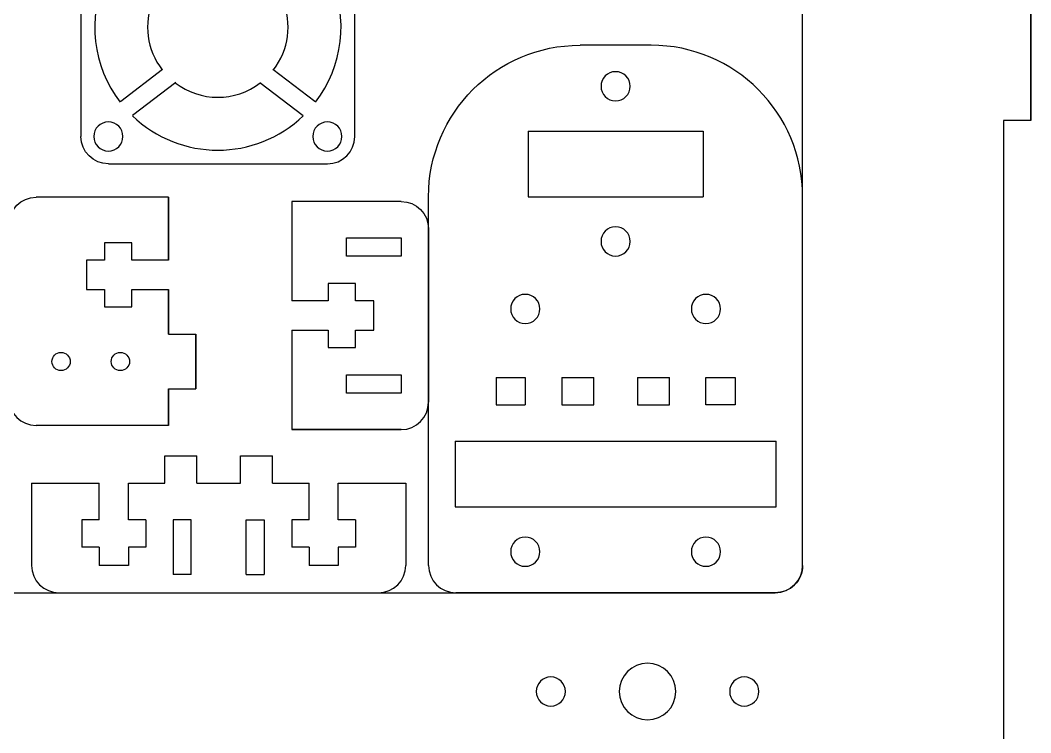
# Model space of a CAD drawing. Header units: millimetres. Extents: x -2 to 796, y -3 to 474.
# Drawn here: x 684.7 to 795.5, y 70.9 to 149 of the extents above; entities that cross this region are included whole.
import ezdxf

# ---------------------------------------------------------------- set-up
doc = ezdxf.new("R2010")
doc.units = ezdxf.units.MM
doc.layers.get('0').update_dxf_attribs({"color": 13, "true_color": 0xff5454})

# ---------------------------------------------------------------- blocks, each defined once
blk = doc.blocks.new('_#47')
for p, q in [((53.01, 3, 86.26), (175.01, 3, 86.26)), ((148.81, 0, 75.44), (148.81, 3, 75.44)), ((148.87, 0, 75.02), (148.87, 3, 75.02)), ((148.87, 0, 75.85), (148.87, 3, 75.85)), ((149.03, 0, 74.64), (149.03, 3, 74.64)), ((149.03, 0, 76.24), (149.03, 3, 76.24)), ((149.28, 0, 74.3), (149.28, 3, 74.3)), ((149.28, 0, 76.57), (149.28, 3, 76.57)), ((149.61, 0, 74.05), (149.61, 3, 74.05)), ((149.61, 0, 76.82), (149.61, 3, 76.82)), ((150, 0, 73.89), (150, 3, 73.89)), ((150, 0, 76.98), (150, 3, 76.98)), ((150.41, 0, 77.04), (150.41, 3, 77.04)), ((150.41, 0, 73.84), (150.41, 3, 73.84)), ((150.83, 0, 76.98), (150.83, 3, 76.98)), ((150.83, 0, 73.89), (150.83, 3, 73.89)), ((151.21, 0, 76.82), (151.21, 3, 76.82)), ((151.21, 0, 74.05), (151.21, 3, 74.05)), ((151.54, 0, 76.57), (151.54, 3, 76.57)), ((151.54, 0, 74.3), (151.54, 3, 74.3)), ((151.8, 0, 74.64), (151.8, 3, 74.64)), ((151.8, 0, 76.24), (151.8, 3, 76.24)), ((151.96, 0, 75.02), (151.96, 3, 75.02)), ((151.96, 0, 75.85), (151.96, 3, 75.85)), ((152.01, 0, 75.44), (152.01, 3, 75.44)), ((157.91, 0, 75.44), (157.91, 3, 75.44)), ((158.02, 0, 74.63), (158.02, 3, 74.63)), ((158.02, 0, 76.24), (158.02, 3, 76.24)), ((158.33, 0, 76.99), (158.33, 3, 76.99)), ((158.33, 0, 73.89), (158.33, 3, 73.89)), ((158.82, 0, 77.63), (158.82, 3, 77.63)), ((158.82, 0, 73.24), (158.82, 3, 73.24)), ((159.46, 0, 78.12), (159.46, 3, 78.12)), ((159.46, 0, 72.75), (159.46, 3, 72.75)), ((160.21, 0, 78.43), (160.21, 3, 78.43)), ((160.21, 0, 72.44), (160.21, 3, 72.44)), ((161.01, 0, 78.54), (161.01, 3, 78.54)), ((161.01, 0, 72.34), (161.01, 3, 72.34)), ((161.81, 0, 78.43), (161.81, 3, 78.43)), ((161.81, 0, 72.44), (161.81, 3, 72.44)), ((162.56, 0, 72.75), (162.56, 3, 72.75)), ((162.56, 0, 78.12), (162.56, 3, 78.12)), ((163.2, 0, 73.24), (163.2, 3, 73.24)), ((163.2, 0, 77.63), (163.2, 3, 77.63)), ((163.7, 0, 76.99), (163.7, 3, 76.99)), ((163.7, 0, 73.89), (163.7, 3, 73.89)), ((164.01, 0, 76.24), (164.01, 3, 76.24)), ((164.01, 0, 74.63), (164.01, 3, 74.63)), ((164.11, 0, 75.44), (164.11, 3, 75.44)), ((170.01, 0, 75.44), (170.01, 3, 75.44)), ((170.07, 0, 75.85), (170.07, 3, 75.85)), ((170.07, 0, 75.02), (170.07, 3, 75.02)), ((170.23, 0, 74.64), (170.23, 3, 74.64)), ((170.23, 0, 76.24), (170.23, 3, 76.24)), ((170.48, 0, 74.3), (170.48, 3, 74.3)), ((170.48, 0, 76.57), (170.48, 3, 76.57)), ((170.81, 0, 76.82), (170.81, 3, 76.82)), ((170.81, 0, 74.05), (170.81, 3, 74.05)), ((171.2, 0, 73.89), (171.2, 3, 73.89)), ((171.2, 0, 76.98), (171.2, 3, 76.98)), ((171.61, 0, 77.04), (171.61, 3, 77.04)), ((171.61, 0, 73.84), (171.61, 3, 73.84)), ((172.03, 0, 76.98), (172.03, 3, 76.98)), ((172.03, 0, 73.89), (172.03, 3, 73.89)), ((172.41, 0, 76.82), (172.41, 3, 76.82)), ((172.41, 0, 74.05), (172.41, 3, 74.05)), ((172.74, 0, 76.57), (172.74, 3, 76.57)), ((172.74, 0, 74.3), (172.74, 3, 74.3)), ((173, 0, 74.64), (173, 3, 74.64)), ((173, 0, 76.24), (173, 3, 76.24)), ((173.16, 0, 75.85), (173.16, 3, 75.85)), ((173.16, 0, 75.02), (173.16, 3, 75.02)), ((173.21, 0, 75.44), (173.21, 3, 75.44)), ((175.01, 0, 86.26), (175.01, 3, 86.26)), ((175.4, 0, 86.29), (175.4, 3, 86.29)), ((175.79, 0, 86.36), (175.79, 3, 86.36)), ((176.16, 0, 86.49), (176.16, 3, 86.49)), ((176.51, 0, 86.66), (176.51, 3, 86.66)), ((176.84, 0, 86.88), (176.84, 3, 86.88)), ((177.13, 0, 87.14), (177.13, 3, 87.14)), ((177.39, 0, 87.44), (177.39, 3, 87.44)), ((177.61, 0, 87.76), (177.61, 3, 87.76)), ((177.78, 0, 88.11), (177.78, 3, 88.11)), ((177.91, 0, 88.49), (177.91, 3, 88.49)), ((177.99, 0, 88.87), (177.99, 3, 88.87)), ((178.01, 3, 89.26), (178.01, 3, 213.26)), ((178.01, 0, 89.26), (178.01, 3, 89.26)), ((203.01, 3, 138), (200.01, 3, 138)), ((200.01, 3, 138), (200.01, 3, 67.6)), ((200.01, 0, 138), (200.01, 3, 138)), ((203.01, 3, 153), (203.01, 3, 138)), ((203.01, 0, 138), (203.01, 3, 138)), ((53.01, 0, 86.26), (175.01, 0, 86.26)), ((178.01, 0, 89.26), (178.01, 0, 213.26)), ((200.01, 0, 138), (200.01, 0, 67.6)), ((203.01, 0, 138), (200.01, 0, 138)), ((203.01, 0, 138), (203.01, 0, 153))]:
    blk.add_line(p, q)
at = {"extrusion": (0, 1, -1.29816e-11)}
blk.add_circle((-150.41, 75.44, 3), 1.6, dxfattribs=at)
at = {"extrusion": (1.84433e-11, 1, -8.37228e-12)}
blk.add_circle((-161.01, 75.44, 3), 3.1, dxfattribs=at)
at = {"extrusion": (0, 1, -8.37117e-12)}
blk.add_circle((-171.61, 75.44, 3), 1.6, dxfattribs=at)
at = {"extrusion": (2.01343e-11, 1, -1.4672e-11)}
blk.add_circle((-150.41, 75.44, 0), 1.6, dxfattribs=at)
at = {"extrusion": (1.84437e-11, 1, -8.37097e-12)}
blk.add_circle((-161.01, 75.44, 0), 3.1, dxfattribs=at)
at = {"extrusion": (1.95184e-11, 1, -4.37814e-12)}
blk.add_circle((-171.61, 75.44, 0), 1.6, dxfattribs=at)
at = {"extrusion": (0, 1, 0)}
for centre in [(-175.01, 89.26, 3), (-175.01, 89.26, 0)]:
    blk.add_arc(centre, 3, 180, 270, dxfattribs=at)
blk = doc.blocks.new('_#9')
for p, q in [((0, 0, 43.4), (0, 3, 43.4)), ((0, 3, 3), (0, 3, 43.4)), ((0, 0, 3), (0, 3, 3)), ((0.03, 0, 2.61), (0.03, 3, 2.61)), ((0.1, 0, 2.22), (0.1, 3, 2.22)), ((0.14, 0, 45.57), (0.14, 3, 45.57)), ((0.23, 0, 1.85), (0.23, 3, 1.85)), ((0.4, 0, 1.5), (0.4, 3, 1.5)), ((0.57, 0, 47.7), (0.57, 3, 47.7)), ((0.62, 0, 1.17), (0.62, 3, 1.17)), ((0.88, 0, 0.88), (0.88, 3, 0.88)), ((1.17, 0, 0.62), (1.17, 3, 0.62)), ((1.26, 0, 49.75), (1.26, 3, 49.75)), ((1.5, 0, 0.4), (1.5, 3, 0.4)), ((1.85, 0, 0.23), (1.85, 3, 0.23)), ((2.22, 0, 51.7), (2.22, 3, 51.7)), ((2.22, 0, 0.1), (2.22, 3, 0.1)), ((2.61, 0, 0.03), (2.61, 3, 0.03)), ((2.9, 3, 9.4), (2.9, 0, 9.4)), ((2.9, 3, 16.6), (2.9, 0, 16.6)), ((2.9, 3, 16.6), (2.9, 3, 9.4)), ((2.9, 3, 16.6), (38.1, 3, 16.6)), ((2.9, 3, 9.4), (38.1, 3, 9.4)), ((38, 3), (3, 3)), ((3, 0), (3, 3)), ((3.43, 0, 53.51), (3.43, 3, 53.51)), ((4.86, 0, 55.14), (4.86, 3, 55.14)), ((6.49, 0, 56.57), (6.49, 3, 56.57)), ((7.4, 0, 20.6), (7.4, 3, 20.6)), ((7.4, 3, 23.6), (7.4, 3, 20.6)), ((7.4, 0, 23.6), (7.4, 3, 23.6)), ((7.4, 3, 20.6), (10.6, 3, 20.6)), ((7.4, 3, 23.6), (10.6, 3, 23.6)), ((8.3, 0, 57.78), (8.3, 3, 57.78)), ((9, 0, 4.5), (9, 3, 4.5)), ((9, 0, 31.1), (9, 3, 31.1)), ((9.05, 0, 4.09), (9.05, 3, 4.09)), ((9.05, 0, 4.91), (9.05, 3, 4.91)), ((9.05, 0, 30.69), (9.05, 3, 30.69)), ((9.05, 0, 31.51), (9.05, 3, 31.51)), ((9.21, 0, 5.3), (9.21, 3, 5.3)), ((9.21, 0, 3.7), (9.21, 3, 3.7)), ((9.21, 0, 30.3), (9.21, 3, 30.3)), ((9.21, 0, 31.9), (9.21, 3, 31.9)), ((9.47, 0, 5.63), (9.47, 3, 5.63)), ((9.47, 0, 3.37), (9.47, 3, 3.37)), ((9.47, 0, 29.97), (9.47, 3, 29.97)), ((9.47, 0, 32.23), (9.47, 3, 32.23)), ((9.8, 0, 3.11), (9.8, 3, 3.11)), ((9.8, 0, 5.89), (9.8, 3, 5.89)), ((9.8, 0, 29.71), (9.8, 3, 29.71)), ((9.8, 0, 32.49), (9.8, 3, 32.49)), ((10.19, 0, 2.95), (10.19, 3, 2.95)), ((10.19, 0, 6.05), (10.19, 3, 6.05)), ((10.19, 0, 29.55), (10.19, 3, 29.55)), ((10.19, 0, 32.65), (10.19, 3, 32.65)), ((10.25, 0, 58.74), (10.25, 3, 58.74)), ((10.6, 0, 20.6), (10.6, 3, 20.6)), ((10.6, 0, 23.6), (10.6, 3, 23.6)), ((10.6, 3, 23.6), (10.6, 3, 20.6)), ((10.6, 0, 2.9), (10.6, 3, 2.9)), ((10.6, 0, 6.1), (10.6, 3, 6.1)), ((10.6, 0, 29.5), (10.6, 3, 29.5)), ((10.6, 0, 32.7), (10.6, 3, 32.7)), ((10.9, 3, 50.6), (30.1, 3, 50.6)), ((10.9, 3, 50.6), (10.9, 0, 50.6)), ((10.9, 3, 43.4), (30.1, 3, 43.4)), ((10.9, 3, 50.6), (10.9, 3, 43.4)), ((10.9, 3, 43.4), (10.9, 0, 43.4)), ((11.01, 0, 2.95), (11.01, 3, 2.95)), ((11.01, 0, 6.05), (11.01, 3, 6.05)), ((11.01, 0, 29.55), (11.01, 3, 29.55)), ((11.01, 0, 32.65), (11.01, 3, 32.65)), ((11.4, 0, 3.11), (11.4, 3, 3.11)), ((11.4, 0, 5.89), (11.4, 3, 5.89)), ((11.4, 0, 29.71), (11.4, 3, 29.71)), ((11.4, 0, 32.49), (11.4, 3, 32.49)), ((11.73, 0, 3.37), (11.73, 3, 3.37)), ((11.73, 0, 5.63), (11.73, 3, 5.63)), ((11.73, 0, 29.97), (11.73, 3, 29.97)), ((11.73, 0, 32.23), (11.73, 3, 32.23)), ((11.99, 0, 5.3), (11.99, 3, 5.3)), ((11.99, 0, 3.7), (11.99, 3, 3.7)), ((11.99, 0, 31.9), (11.99, 3, 31.9)), ((11.99, 0, 30.3), (11.99, 3, 30.3)), ((12.15, 0, 4.91), (12.15, 3, 4.91)), ((12.15, 0, 4.09), (12.15, 3, 4.09)), ((12.15, 0, 31.51), (12.15, 3, 31.51)), ((12.15, 0, 30.69), (12.15, 3, 30.69)), ((12.2, 0, 4.5), (12.2, 3, 4.5)), ((12.2, 0, 31.1), (12.2, 3, 31.1)), ((12.3, 0, 59.43), (12.3, 3, 59.43)), ((14.43, 0, 59.86), (14.43, 3, 59.86)), ((14.6, 3, 20.6), (18.1, 3, 20.6)), ((14.6, 0, 20.6), (14.6, 3, 20.6)), ((14.6, 0, 23.6), (14.6, 3, 23.6)), ((14.6, 3, 23.6), (18.1, 3, 23.6)), ((14.6, 3, 23.6), (14.6, 3, 20.6)), ((16.6, 0, 60), (16.6, 3, 60)), ((24.4, 3, 60), (16.6, 3, 60)), ((18.1, 0, 23.6), (18.1, 3, 23.6)), ((18.1, 3, 20.6), (18.1, 3, 23.6)), ((18.1, 0, 20.6), (18.1, 3, 20.6)), ((18.9, 0, 55.5), (18.9, 3, 55.5)), ((18.9, 0, 38.5), (18.9, 3, 38.5)), ((18.95, 0, 55.91), (18.95, 3, 55.91)), ((18.95, 0, 55.09), (18.95, 3, 55.09)), ((18.95, 0, 38.91), (18.95, 3, 38.91)), ((18.95, 0, 38.09), (18.95, 3, 38.09)), ((19.11, 0, 39.3), (19.11, 3, 39.3)), ((19.11, 0, 54.7), (19.11, 3, 54.7)), ((19.11, 0, 37.7), (19.11, 3, 37.7)), ((19.11, 0, 56.3), (19.11, 3, 56.3)), ((19.37, 0, 56.63), (19.37, 3, 56.63)), ((19.37, 0, 39.63), (19.37, 3, 39.63)), ((19.37, 0, 54.37), (19.37, 3, 54.37)), ((19.37, 0, 37.37), (19.37, 3, 37.37)), ((19.7, 0, 56.89), (19.7, 3, 56.89)), ((19.7, 0, 54.11), (19.7, 3, 54.11)), ((19.7, 0, 39.89), (19.7, 3, 39.89)), ((19.7, 0, 37.11), (19.7, 3, 37.11)), ((20.09, 0, 53.95), (20.09, 3, 53.95)), ((20.09, 0, 57.05), (20.09, 3, 57.05)), ((20.09, 0, 40.05), (20.09, 3, 40.05)), ((20.09, 0, 36.95), (20.09, 3, 36.95)), ((20.5, 0, 57.1), (20.5, 3, 57.1)), ((20.5, 0, 53.9), (20.5, 3, 53.9)), ((20.5, 0, 36.9), (20.5, 3, 36.9)), ((20.5, 0, 40.1), (20.5, 3, 40.1)), ((20.91, 0, 53.95), (20.91, 3, 53.95)), ((20.91, 0, 57.05), (20.91, 3, 57.05)), ((20.91, 0, 40.05), (20.91, 3, 40.05)), ((20.91, 0, 36.95), (20.91, 3, 36.95)), ((21.3, 0, 56.89), (21.3, 3, 56.89)), ((21.3, 0, 54.11), (21.3, 3, 54.11)), ((21.3, 0, 39.89), (21.3, 3, 39.89)), ((21.3, 0, 37.11), (21.3, 3, 37.11)), ((21.63, 0, 56.63), (21.63, 3, 56.63)), ((21.63, 0, 54.37), (21.63, 3, 54.37)), ((21.63, 0, 37.37), (21.63, 3, 37.37)), ((21.63, 0, 39.63), (21.63, 3, 39.63)), ((21.89, 0, 54.7), (21.89, 3, 54.7)), ((21.89, 0, 56.3), (21.89, 3, 56.3)), ((21.89, 0, 39.3), (21.89, 3, 39.3)), ((21.89, 0, 37.7), (21.89, 3, 37.7)), ((22.05, 0, 55.09), (22.05, 3, 55.09)), ((22.05, 0, 55.91), (22.05, 3, 55.91)), ((22.05, 0, 38.91), (22.05, 3, 38.91)), ((22.05, 0, 38.09), (22.05, 3, 38.09)), ((22.1, 0, 55.5), (22.1, 3, 55.5)), ((22.1, 0, 38.5), (22.1, 3, 38.5)), ((22.9, 0, 20.6), (22.9, 3, 20.6)), ((22.9, 3, 23.6), (22.9, 3, 20.6)), ((22.9, 0, 23.6), (22.9, 3, 23.6)), ((22.9, 3, 23.6), (26.4, 3, 23.6)), ((22.9, 3, 20.6), (26.4, 3, 20.6)), ((24.4, 0, 60), (24.4, 3, 60)), ((26.4, 0, 23.6), (26.4, 3, 23.6)), ((26.4, 3, 20.6), (26.4, 3, 23.6)), ((26.4, 0, 20.6), (26.4, 3, 20.6)), ((26.57, 0, 59.86), (26.57, 3, 59.86)), ((28.7, 0, 59.43), (28.7, 3, 59.43)), ((28.8, 0, 4.5), (28.8, 3, 4.5)), ((28.8, 0, 31.1), (28.8, 3, 31.1)), ((28.85, 0, 4.91), (28.85, 3, 4.91)), ((28.85, 0, 4.09), (28.85, 3, 4.09)), ((28.85, 0, 30.69), (28.85, 3, 30.69)), ((28.85, 0, 31.51), (28.85, 3, 31.51)), ((29.01, 0, 5.3), (29.01, 3, 5.3)), ((29.01, 0, 3.7), (29.01, 3, 3.7)), ((29.01, 0, 30.3), (29.01, 3, 30.3)), ((29.01, 0, 31.9), (29.01, 3, 31.9)), ((29.27, 0, 5.63), (29.27, 3, 5.63)), ((29.27, 0, 3.37), (29.27, 3, 3.37)), ((29.27, 0, 32.23), (29.27, 3, 32.23)), ((29.27, 0, 29.97), (29.27, 3, 29.97)), ((29.6, 0, 5.89), (29.6, 3, 5.89)), ((29.6, 0, 3.11), (29.6, 3, 3.11)), ((29.6, 0, 32.49), (29.6, 3, 32.49)), ((29.6, 0, 29.71), (29.6, 3, 29.71)), ((29.99, 0, 6.05), (29.99, 3, 6.05)), ((29.99, 0, 2.95), (29.99, 3, 2.95)), ((29.99, 0, 32.65), (29.99, 3, 32.65)), ((29.99, 0, 29.55), (29.99, 3, 29.55)), ((30.1, 3, 50.6), (30.1, 3, 43.4)), ((30.1, 3, 50.6), (30.1, 0, 50.6)), ((30.1, 3, 43.4), (30.1, 0, 43.4)), ((33.6, 3, 20.6), (30.4, 3, 20.6)), ((30.4, 0, 20.6), (30.4, 3, 20.6)), ((30.4, 3, 20.6), (30.4, 3, 23.6)), ((30.4, 0, 23.6), (30.4, 3, 23.6)), ((30.4, 3, 23.6), (33.6, 3, 23.6)), ((30.4, 0, 6.1), (30.4, 3, 6.1)), ((30.4, 0, 2.9), (30.4, 3, 2.9)), ((30.4, 0, 32.7), (30.4, 3, 32.7)), ((30.4, 0, 29.5), (30.4, 3, 29.5)), ((30.75, 0, 58.74), (30.75, 3, 58.74)), ((30.81, 0, 6.05), (30.81, 3, 6.05)), ((30.81, 0, 2.95), (30.81, 3, 2.95)), ((30.81, 0, 29.55), (30.81, 3, 29.55)), ((30.81, 0, 32.65), (30.81, 3, 32.65)), ((31.2, 0, 5.89), (31.2, 3, 5.89)), ((31.2, 0, 3.11), (31.2, 3, 3.11)), ((31.2, 0, 32.49), (31.2, 3, 32.49)), ((31.2, 0, 29.71), (31.2, 3, 29.71)), ((31.53, 0, 5.63), (31.53, 3, 5.63)), ((31.53, 0, 3.37), (31.53, 3, 3.37)), ((31.53, 0, 32.23), (31.53, 3, 32.23)), ((31.53, 0, 29.97), (31.53, 3, 29.97)), ((31.79, 0, 5.3), (31.79, 3, 5.3)), ((31.79, 0, 3.7), (31.79, 3, 3.7)), ((31.79, 0, 31.9), (31.79, 3, 31.9)), ((31.79, 0, 30.3), (31.79, 3, 30.3)), ((31.95, 0, 4.09), (31.95, 3, 4.09)), ((31.95, 0, 4.91), (31.95, 3, 4.91)), ((31.95, 0, 31.51), (31.95, 3, 31.51)), ((31.95, 0, 30.69), (31.95, 3, 30.69)), ((32, 0, 4.5), (32, 3, 4.5)), ((32, 0, 31.1), (32, 3, 31.1)), ((32.7, 0, 57.78), (32.7, 3, 57.78)), ((33.6, 0, 23.6), (33.6, 3, 23.6)), ((33.6, 3, 23.6), (33.6, 3, 20.6)), ((33.6, 0, 20.6), (33.6, 3, 20.6)), ((34.51, 0, 56.57), (34.51, 3, 56.57)), ((36.14, 0, 55.14), (36.14, 3, 55.14)), ((37.57, 0, 53.51), (37.57, 3, 53.51)), ((38, 0), (38, 3)), ((38.1, 3, 9.4), (38.1, 3, 16.6)), ((38.1, 3, 9.4), (38.1, 0, 9.4)), ((38.1, 3, 16.6), (38.1, 0, 16.6)), ((38.39, 0, 0.03), (38.39, 3, 0.03)), ((38.78, 0, 51.7), (38.78, 3, 51.7)), ((38.78, 0, 0.1), (38.78, 3, 0.1)), ((39.15, 0, 0.23), (39.15, 3, 0.23)), ((39.5, 0, 0.4), (39.5, 3, 0.4)), ((39.74, 0, 49.75), (39.74, 3, 49.75)), ((39.83, 0, 0.62), (39.83, 3, 0.62)), ((40.12, 0, 0.88), (40.12, 3, 0.88)), ((40.38, 0, 1.17), (40.38, 3, 1.17)), ((40.43, 0, 47.7), (40.43, 3, 47.7)), ((40.6, 0, 1.5), (40.6, 3, 1.5)), ((40.77, 0, 1.85), (40.77, 3, 1.85)), ((40.86, 0, 45.57), (40.86, 3, 45.57)), ((40.9, 0, 2.22), (40.9, 3, 2.22)), ((40.97, 0, 2.61), (40.97, 3, 2.61)), ((41, 0, 43.4), (41, 3, 43.4)), ((41, 3, 3), (41, 3, 43.4)), ((41, 0, 3), (41, 3, 3)), ((0, 0, 3), (0, 0, 43.4)), ((2.9, 0, 9.4), (38.1, 0, 9.4)), ((2.9, 0, 16.6), (2.9, 0, 9.4)), ((2.9, 0, 16.6), (38.1, 0, 16.6)), ((38, 0), (3, 0)), ((7.4, 0, 23.6), (7.4, 0, 20.6)), ((7.4, 0, 20.6), (10.6, 0, 20.6)), ((7.4, 0, 23.6), (10.6, 0, 23.6)), ((10.6, 0, 23.6), (10.6, 0, 20.6)), ((10.9, 0, 50.6), (30.1, 0, 50.6)), ((10.9, 0, 43.4), (30.1, 0, 43.4)), ((10.9, 0, 50.6), (10.9, 0, 43.4)), ((14.6, 0, 20.6), (18.1, 0, 20.6)), ((14.6, 0, 23.6), (18.1, 0, 23.6)), ((14.6, 0, 23.6), (14.6, 0, 20.6)), ((24.4, 0, 60), (16.6, 0, 60)), ((18.1, 0, 20.6), (18.1, 0, 23.6)), ((22.9, 0, 23.6), (22.9, 0, 20.6)), ((22.9, 0, 23.6), (26.4, 0, 23.6)), ((22.9, 0, 20.6), (26.4, 0, 20.6)), ((26.4, 0, 20.6), (26.4, 0, 23.6)), ((30.1, 0, 50.6), (30.1, 0, 43.4)), ((30.4, 0, 23.6), (33.6, 0, 23.6)), ((33.6, 0, 20.6), (30.4, 0, 20.6)), ((30.4, 0, 20.6), (30.4, 0, 23.6)), ((33.6, 0, 23.6), (33.6, 0, 20.6)), ((38.1, 0, 9.4), (38.1, 0, 16.6)), ((41, 0, 3), (41, 0, 43.4))]:
    blk.add_line(p, q)
at = {"extrusion": (1.52635e-15, 1, 0)}
blk.add_circle((-10.6, 4.5, 3), 1.6, dxfattribs=at)
at = {"extrusion": (3.39768e-16, 1, 0)}
for centre in [(-10.6, 31.1, 3), (-30.4, 31.1, 3), (-10.6, 31.1), (-30.4, 31.1)]:
    blk.add_circle(centre, 1.6, dxfattribs=at)
at = {"extrusion": (7.40522e-17, 1, 7.40522e-17)}
blk.add_circle((-20.5, 55.5, 3), 1.6, dxfattribs=at)
at = {"extrusion": (0, 1, 0)}
blk.add_circle((-20.5, 38.5, 3), 1.6, dxfattribs=at)
at = {"extrusion": (1.36742e-33, 1, -5.10329e-33)}
blk.add_circle((-30.4, 4.5, 3), 1.6, dxfattribs=at)
at = {"extrusion": (0, 1, -1.26317e-32)}
blk.add_circle((-10.6, 4.5), 1.6, dxfattribs=at)
at = {"extrusion": (5.421e-17, 1, 1.45255e-17)}
blk.add_circle((-20.5, 38.5), 1.6, dxfattribs=at)
at = {"extrusion": (-1.88114e-30, 1, -5.0405e-31)}
blk.add_circle((-20.5, 55.5), 1.6, dxfattribs=at)
at = {"extrusion": (1.14041e-16, 1, -4.25606e-16)}
blk.add_circle((-30.4, 4.5), 1.6, dxfattribs=at)
at = {"extrusion": (0, 1, 2.11956e-32)}
for centre in [(-16.6, 43.4, 3), (-16.6, 43.4)]:
    blk.add_arc(centre, 16.6, 0, 90, dxfattribs=at)
at = {"extrusion": (0, -1, 0)}
for centre, start, end in [((3, 3, -3), 180, 270), ((38, 3, -3), 270, 0), ((3, 3), 180, 270), ((38, 3), 270, 0)]:
    blk.add_arc(centre, 3, start, end, dxfattribs=at)
at = {"extrusion": (0, -1, 4.66179e-17)}
blk.add_arc((24.4, 43.4, -3), 16.6, 0, 90, dxfattribs=at)
at = {"extrusion": (-1.35902e-15, -1, 4.66179e-17)}
blk.add_arc((24.4, 43.4), 16.6, 0, 90, dxfattribs=at)
blk = doc.blocks.new('_#44')
for p, q in [((0, 18.1, 3), (0, 25, 3)), ((0, 25, 3), (3, 25, 3)), ((0, 25, 17.5), (3, 25, 17.5)), ((0, 25, 3), (0, 25, 17.5)), ((0, 24.97, 17.89), (3, 24.97, 17.89)), ((0, 24.9, 18.28), (3, 24.9, 18.28)), ((0, 24.77, 18.65), (3, 24.77, 18.65)), ((0, 24.6, 19), (3, 24.6, 19)), ((0, 24.38, 19.33), (3, 24.38, 19.33)), ((3, 25, 3), (3, 18.1, 3)), ((3, 25, 3), (3, 25, 17.5)), ((0, 24.12, 19.62), (3, 24.12, 19.62)), ((0, 23.83, 19.88), (3, 23.83, 19.88)), ((0, 23.5, 20.1), (3, 23.5, 20.1)), ((0, 23.15, 20.27), (3, 23.15, 20.27)), ((0, 22.78, 20.4), (3, 22.78, 20.4)), ((0, 22.39, 20.47), (3, 22.39, 20.47)), ((0, 22, 20.5), (3, 22, 20.5)), ((0, 3, 20.5), (0, 22, 20.5)), ((3, 22, 20.5), (3, 3, 20.5)), ((0, 20, 10), (3, 20, 10)), ((0, 18.1, 7), (0, 20, 7)), ((0, 20, 7), (3, 20, 7)), ((0, 20, 10), (0, 18.1, 10)), ((0, 20, 7), (0, 20, 10)), ((3, 20, 10), (3, 18.1, 10)), ((3, 20, 7), (3, 20, 10)), ((3, 18.1, 7), (3, 20, 7)), ((0, 18.1, 3), (3, 18.1, 3)), ((0, 18.1, 7), (3, 18.1, 7)), ((0, 18.1, 10), (3, 18.1, 10)), ((0, 18.1, 12), (3, 18.1, 12)), ((0, 18.1, 12), (0, 14.9, 12)), ((0, 18.1, 10), (0, 18.1, 12)), ((0, 18.1, 3), (0, 18.1, 7)), ((3, 18.1, 12), (3, 14.9, 12)), ((3, 18.1, 10), (3, 18.1, 12)), ((3, 18.1, 3), (3, 18.1, 7)), ((0, 14.9, 3), (3, 14.9, 3)), ((0, 10, 3), (0, 14.9, 3)), ((0, 14.9, 12), (3, 14.9, 12)), ((0, 14.9, 7), (3, 14.9, 7)), ((0, 13, 7), (0, 14.9, 7)), ((0, 14.9, 10), (3, 14.9, 10)), ((0, 14.9, 12), (0, 14.9, 10)), ((0, 14.9, 7), (0, 14.9, 3)), ((0, 14.9, 10), (0, 13, 10)), ((3, 14.9, 3), (3, 10, 3)), ((3, 14.9, 7), (3, 14.9, 3)), ((3, 13, 7), (3, 14.9, 7)), ((3, 14.9, 10), (3, 13, 10)), ((3, 14.9, 12), (3, 14.9, 10)), ((0, 13, 10), (3, 13, 10)), ((0, 13, 7), (3, 13, 7)), ((0, 13, 10), (0, 13, 7)), ((3, 13, 10), (3, 13, 7)), ((0, 10, 3), (0, 10)), ((0, 10), (3, 10)), ((0, 4), (0, 10)), ((0, 10, 3), (3, 10, 3)), ((3, 10), (3, 4)), ((3, 10, 3), (3, 10)), ((0, 8, 8.27), (3, 8, 8.27)), ((0, 8, 14.77), (3, 8, 14.77)), ((0, 7.97, 8.01), (3, 7.97, 8.01)), ((0, 7.97, 14.51), (3, 7.97, 14.51)), ((0, 7.97, 15.03), (3, 7.97, 15.03)), ((0, 7.97, 8.53), (3, 7.97, 8.53)), ((0, 7.87, 7.77), (3, 7.87, 7.77)), ((0, 7.87, 15.27), (3, 7.87, 15.27)), ((0, 7.87, 8.77), (3, 7.87, 8.77)), ((0, 7.87, 14.27), (3, 7.87, 14.27)), ((0, 7.71, 7.56), (3, 7.71, 7.56)), ((0, 7.71, 14.06), (3, 7.71, 14.06)), ((0, 7.71, 15.48), (3, 7.71, 15.48)), ((0, 7.71, 8.98), (3, 7.71, 8.98)), ((0, 7.5, 15.64), (3, 7.5, 15.64)), ((0, 7.5, 9.14), (3, 7.5, 9.14)), ((0, 7.5, 7.41), (3, 7.5, 7.41)), ((0, 7.5, 13.91), (3, 7.5, 13.91)), ((0, 7.26, 9.24), (3, 7.26, 9.24)), ((0, 7.26, 15.74), (3, 7.26, 15.74)), ((0, 7.26, 13.81), (3, 7.26, 13.81)), ((0, 7.26, 7.31), (3, 7.26, 7.31)), ((0, 7, 9.27), (3, 7, 9.27)), ((0, 7, 15.77), (3, 7, 15.77)), ((0, 7, 13.77), (3, 7, 13.77)), ((0, 7, 7.27), (3, 7, 7.27)), ((0, 6.74, 9.24), (3, 6.74, 9.24)), ((0, 6.74, 13.81), (3, 6.74, 13.81)), ((0, 6.74, 7.31), (3, 6.74, 7.31)), ((0, 6.74, 15.74), (3, 6.74, 15.74)), ((0, 6.5, 7.41), (3, 6.5, 7.41)), ((0, 6.5, 13.91), (3, 6.5, 13.91)), ((0, 6.5, 9.14), (3, 6.5, 9.14)), ((0, 6.5, 15.64), (3, 6.5, 15.64)), ((0, 6.29, 7.56), (3, 6.29, 7.56)), ((0, 6.29, 14.06), (3, 6.29, 14.06)), ((0, 6.29, 8.98), (3, 6.29, 8.98)), ((0, 6.29, 15.48), (3, 6.29, 15.48)), ((0, 6.13, 14.27), (3, 6.13, 14.27)), ((0, 6.13, 7.77), (3, 6.13, 7.77)), ((0, 6.13, 8.77), (3, 6.13, 8.77)), ((0, 6.13, 15.27), (3, 6.13, 15.27)), ((0, 6.03, 14.51), (3, 6.03, 14.51)), ((0, 6.03, 8.01), (3, 6.03, 8.01)), ((0, 6.03, 15.03), (3, 6.03, 15.03)), ((0, 6.03, 8.53), (3, 6.03, 8.53)), ((0, 6, 14.77), (3, 6, 14.77)), ((0, 6, 8.27), (3, 6, 8.27)), ((0, 0, 3), (0, 4, 3)), ((0, 4, 3), (3, 4, 3)), ((0, 4, 3), (0, 4)), ((0, 4), (3, 4)), ((3, 4, 3), (3, 0, 3)), ((3, 4, 3), (3, 4)), ((0, 3, 20.5), (3, 3, 20.5)), ((0, 2.61, 20.47), (3, 2.61, 20.47)), ((0, 2.22, 20.4), (3, 2.22, 20.4)), ((0, 1.85, 20.27), (3, 1.85, 20.27)), ((0, 1.5, 20.1), (3, 1.5, 20.1)), ((0, 1.17, 19.88), (3, 1.17, 19.88)), ((0, 0.88, 19.62), (3, 0.88, 19.62)), ((0, 0.62, 19.33), (3, 0.62, 19.33)), ((0, 0.4, 19), (3, 0.4, 19)), ((0, 0.23, 18.65), (3, 0.23, 18.65)), ((0, 0.1, 18.28), (3, 0.1, 18.28)), ((0, 0.03, 17.89), (3, 0.03, 17.89)), ((0, 0, 17.5), (3, 0, 17.5)), ((0, 0, 3), (0, 0, 17.5)), ((3, 0, 3), (0, 0, 3)), ((3, 0, 3), (3, 0, 17.5))]:
    blk.add_line(p, q)
at = {"extrusion": (1, 0, 0)}
for centre in [(7, 8.27), (7, 14.77), (7, 8.27, 3), (7, 14.77, 3)]:
    blk.add_circle(centre, 1, dxfattribs=at)
at = {"extrusion": (-1, 0, 0)}
for centre in [(-22, 17.5), (-22, 17.5, -3)]:
    blk.add_arc(centre, 3, 90, 180, dxfattribs=at)
at = {"extrusion": (1, 0, 0)}
for centre in [(3, 17.5), (3, 17.5, 3)]:
    blk.add_arc(centre, 3, 90, 180, dxfattribs=at)
blk = doc.blocks.new('_#10')
for p, q in [((14.6, 12), (14.6, 15)), ((14.6, 15), (18.1, 15)), ((14.6, 12, 3), (14.6, 15, 3)), ((14.6, 15, 3), (14.6, 15)), ((14.6, 15, 3), (18.1, 15, 3)), ((18.1, 15, 3), (18.1, 15)), ((18.1, 12, 3), (18.1, 15, 3)), ((18.1, 12), (18.1, 15)), ((22.9, 12, 3), (22.9, 15, 3)), ((22.9, 15, 3), (22.9, 15)), ((22.9, 15, 3), (26.4, 15, 3)), ((22.9, 15), (26.4, 15)), ((22.9, 12), (22.9, 15)), ((26.4, 12, 3), (26.4, 15, 3)), ((26.4, 15, 3), (26.4, 15)), ((26.4, 12), (26.4, 15)), ((0, 12, 3), (7.4, 12, 3)), ((0, 12), (0, 12, 3)), ((0, 12), (7.4, 12)), ((0, 12, 3), (0, 3, 3)), ((0, 12), (0, 3)), ((7.4, 12, 3), (7.4, 12)), ((7.4, 8), (7.4, 12)), ((7.4, 8, 3), (7.4, 12, 3)), ((10.6, 8), (10.6, 12)), ((10.6, 12, 3), (10.6, 12)), ((10.6, 8, 3), (10.6, 12, 3)), ((10.6, 12, 3), (14.6, 12, 3)), ((10.6, 12), (14.6, 12)), ((14.6, 12, 3), (14.6, 12)), ((18.1, 12, 3), (22.9, 12, 3)), ((18.1, 12, 3), (18.1, 12)), ((18.1, 12), (22.9, 12)), ((22.9, 12, 3), (22.9, 12)), ((26.4, 12, 3), (30.4, 12, 3)), ((26.4, 12, 3), (26.4, 12)), ((26.4, 12), (30.4, 12)), ((30.4, 8), (30.4, 12)), ((30.4, 8, 3), (30.4, 12, 3)), ((30.4, 12, 3), (30.4, 12)), ((33.6, 8), (33.6, 12)), ((33.6, 8, 3), (33.6, 12, 3)), ((33.6, 12, 3), (33.6, 12)), ((33.6, 12, 3), (41, 12, 3)), ((33.6, 12), (41, 12)), ((41, 12, 3), (41, 12)), ((41, 12), (41, 3)), ((41, 12, 3), (41, 3, 3)), ((7.4, 8), (5.5, 8)), ((5.5, 8), (5.5, 5)), ((5.5, 8, 3), (5.5, 8)), ((7.4, 8, 3), (5.5, 8, 3)), ((5.5, 8, 3), (5.5, 5, 3)), ((7.4, 8, 3), (7.4, 8)), ((10.6, 8, 3), (10.6, 8)), ((12.5, 8), (10.6, 8)), ((12.5, 8, 3), (10.6, 8, 3)), ((12.5, 8, 3), (12.5, 8)), ((12.5, 8, 3), (12.5, 5, 3)), ((12.5, 8), (12.5, 5)), ((15.5, 8, 3), (15.5, 2, 3)), ((17.5, 8, 3), (15.5, 8, 3)), ((15.5, 8), (15.5, 2)), ((15.5, 8, 3), (15.5, 8)), ((17.5, 8), (15.5, 8)), ((17.5, 2, 3), (17.5, 8, 3)), ((17.5, 8, 3), (17.5, 8)), ((17.5, 2), (17.5, 8)), ((23.5, 8, 3), (25.5, 8, 3)), ((23.5, 2, 3), (23.5, 8, 3)), ((23.5, 2), (23.5, 8)), ((23.5, 8), (25.5, 8)), ((23.5, 8, 3), (23.5, 8)), ((25.5, 8, 3), (25.5, 2, 3)), ((25.5, 8), (25.5, 2)), ((25.5, 8, 3), (25.5, 8)), ((28.5, 8), (28.5, 5)), ((28.5, 8, 3), (28.5, 5, 3)), ((30.4, 8), (28.5, 8)), ((30.4, 8, 3), (28.5, 8, 3)), ((28.5, 8, 3), (28.5, 8)), ((30.4, 8, 3), (30.4, 8)), ((35.5, 8), (33.6, 8)), ((33.6, 8, 3), (33.6, 8)), ((35.5, 8, 3), (33.6, 8, 3)), ((35.5, 8, 3), (35.5, 5, 3)), ((35.5, 8, 3), (35.5, 8)), ((35.5, 8), (35.5, 5)), ((7.4, 5, 3), (5.5, 5, 3)), ((7.4, 5), (5.5, 5)), ((5.5, 5, 3), (5.5, 5)), ((7.4, 5, 3), (7.4, 5)), ((7.4, 5, 3), (7.4, 3, 3)), ((7.4, 5), (7.4, 3)), ((12.5, 5), (10.6, 5)), ((12.5, 5, 3), (10.6, 5, 3)), ((10.6, 5, 3), (10.6, 3, 3)), ((10.6, 5), (10.6, 3)), ((10.6, 5, 3), (10.6, 5)), ((12.5, 5, 3), (12.5, 5)), ((30.4, 5, 3), (28.5, 5, 3)), ((28.5, 5, 3), (28.5, 5)), ((30.4, 5), (28.5, 5)), ((30.4, 5, 3), (30.4, 3, 3)), ((30.4, 5, 3), (30.4, 5)), ((30.4, 5), (30.4, 3)), ((35.5, 5), (33.6, 5)), ((33.6, 5), (33.6, 3)), ((35.5, 5, 3), (33.6, 5, 3)), ((33.6, 5, 3), (33.6, 3, 3)), ((33.6, 5, 3), (33.6, 5)), ((35.5, 5, 3), (35.5, 5)), ((0, 3, 3), (0, 3)), ((0.03, 2.61, 3), (0.03, 2.61)), ((0.1, 2.22, 3), (0.1, 2.22)), ((10.6, 3, 3), (7.4, 3, 3)), ((7.4, 3, 3), (7.4, 3)), ((10.6, 3), (7.4, 3)), ((10.6, 3, 3), (10.6, 3)), ((33.6, 3), (30.4, 3)), ((30.4, 3, 3), (30.4, 3)), ((33.6, 3, 3), (30.4, 3, 3)), ((33.6, 3, 3), (33.6, 3)), ((40.9, 2.22, 3), (40.9, 2.22)), ((40.97, 2.61, 3), (40.97, 2.61)), ((41, 3, 3), (41, 3)), ((0.23, 1.85, 3), (0.23, 1.85)), ((0.4, 1.5, 3), (0.4, 1.5)), ((0.62, 1.17, 3), (0.62, 1.17)), ((17.5, 2, 3), (15.5, 2, 3)), ((17.5, 2), (15.5, 2)), ((15.5, 2, 3), (15.5, 2)), ((17.5, 2, 3), (17.5, 2)), ((23.5, 2, 3), (25.5, 2, 3)), ((23.5, 2), (25.5, 2)), ((23.5, 2, 3), (23.5, 2)), ((25.5, 2, 3), (25.5, 2)), ((40.38, 1.17, 3), (40.38, 1.17)), ((40.6, 1.5, 3), (40.6, 1.5)), ((40.77, 1.85, 3), (40.77, 1.85)), ((0.88, 0.88, 3), (0.88, 0.88)), ((1.17, 0.62, 3), (1.17, 0.62)), ((1.5, 0.4, 3), (1.5, 0.4)), ((1.85, 0.23, 3), (1.85, 0.23)), ((2.22, 0.1, 3), (2.22, 0.1)), ((2.61, 0.03, 3), (2.61, 0.03)), ((3, 0, 3), (3, 0)), ((3, 0, 3), (38, 0, 3)), ((3, 0), (38, 0)), ((38, 0, 3), (38, 0)), ((38.39, 0.03, 3), (38.39, 0.03)), ((38.78, 0.1, 3), (38.78, 0.1)), ((39.15, 0.23, 3), (39.15, 0.23)), ((39.5, 0.4, 3), (39.5, 0.4)), ((39.83, 0.62, 3), (39.83, 0.62)), ((40.12, 0.88, 3), (40.12, 0.88))]:
    blk.add_line(p, q)
for centre, start, end in [((3, 3, 3), 180, 270), ((3, 3), 180, 270), ((38, 3, 3), 270, 0), ((38, 3), 270, 0)]:
    blk.add_arc(centre, 3, start, end)
blk = doc.blocks.new('_#36')
for p, q in [((0, 25, 15), (0, 14.1, 15)), ((3, 25, 15), (0, 25, 15)), ((0, 25, 3), (0, 25, 15)), ((3, 25, 3), (0, 25, 3)), ((3, 24.97, 2.61), (0, 24.97, 2.61)), ((3, 24.9, 2.22), (0, 24.9, 2.22)), ((3, 24.77, 1.85), (0, 24.77, 1.85)), ((3, 24.6, 1.5), (0, 24.6, 1.5)), ((3, 24.38, 1.17), (0, 24.38, 1.17)), ((3, 25, 15), (3, 14.1, 15)), ((3, 25, 3), (3, 25, 15)), ((3, 24.12, 0.88), (0, 24.12, 0.88)), ((3, 23.83, 0.62), (0, 23.83, 0.62)), ((3, 23.5, 0.4), (0, 23.5, 0.4)), ((3, 23.15, 0.23), (0, 23.15, 0.23)), ((3, 22.78, 0.1), (0, 22.78, 0.1)), ((3, 22.39, 0.03), (0, 22.39, 0.03)), ((3, 22), (0, 22)), ((0, 22), (0, 3)), ((3, 3), (3, 22)), ((3, 21, 3), (0, 21, 3)), ((0, 19, 9), (0, 21, 9)), ((0, 21, 9), (0, 21, 3)), ((3, 21, 9), (0, 21, 9)), ((0, 21, 3), (0, 19, 3)), ((3, 21, 9), (3, 21, 3)), ((3, 21, 3), (3, 19, 3)), ((3, 19, 9), (3, 21, 9)), ((0, 19, 3), (0, 19, 9)), ((3, 19, 3), (0, 19, 3)), ((3, 19, 9), (0, 19, 9)), ((3, 19, 3), (3, 19, 9)), ((0, 16, 8), (0, 16, 11)), ((0, 14.1, 8), (0, 16, 8)), ((0, 16, 11), (0, 14.1, 11)), ((3, 16, 11), (0, 16, 11)), ((3, 16, 8), (0, 16, 8)), ((3, 16, 8), (3, 16, 11)), ((3, 14.1, 8), (3, 16, 8)), ((3, 16, 11), (3, 14.1, 11)), ((0, 14.1, 11), (0, 14.1, 15)), ((0, 10.9, 6), (0, 14.1, 6)), ((3, 14.1, 11), (0, 14.1, 11)), ((0, 14.1, 6), (0, 14.1, 8)), ((3, 14.1, 15), (0, 14.1, 15)), ((3, 14.1, 8), (0, 14.1, 8)), ((3, 14.1, 6), (0, 14.1, 6)), ((3, 10.9, 6), (3, 14.1, 6)), ((3, 14.1, 11), (3, 14.1, 15)), ((3, 14.1, 6), (3, 14.1, 8)), ((0, 10.9, 8), (0, 10.9, 6)), ((0, 10.9, 11), (0, 9, 11)), ((0, 10.9, 15), (0, 10.9, 11)), ((0, 9, 8), (0, 10.9, 8)), ((0, 10.9, 15), (0, 0, 15)), ((3, 10.9, 6), (0, 10.9, 6)), ((3, 10.9, 11), (0, 10.9, 11)), ((3, 10.9, 15), (0, 10.9, 15)), ((3, 10.9, 8), (0, 10.9, 8)), ((3, 10.9, 15), (3, 10.9, 11)), ((3, 10.9, 8), (3, 10.9, 6)), ((3, 10.9, 11), (3, 9, 11)), ((3, 10.9, 15), (3, 0, 15)), ((3, 9, 8), (3, 10.9, 8)), ((0, 9, 11), (0, 9, 8)), ((3, 9, 8), (0, 9, 8)), ((3, 9, 11), (0, 9, 11)), ((3, 9, 11), (3, 9, 8)), ((0, 6, 3), (0, 4, 3)), ((3, 6, 9), (0, 6, 9)), ((0, 4, 9), (0, 6, 9)), ((0, 6, 9), (0, 6, 3)), ((3, 6, 3), (0, 6, 3)), ((3, 6, 9), (3, 6, 3)), ((3, 6, 3), (3, 4, 3)), ((3, 4, 9), (3, 6, 9)), ((3, 4, 9), (0, 4, 9)), ((0, 4, 3), (0, 4, 9)), ((3, 4, 3), (0, 4, 3)), ((3, 4, 3), (3, 4, 9)), ((3, 3), (0, 3)), ((3, 2.61, 0.03), (0, 2.61, 0.03)), ((3, 2.22, 0.1), (0, 2.22, 0.1)), ((3, 1.85, 0.23), (0, 1.85, 0.23)), ((3, 1.5, 0.4), (0, 1.5, 0.4)), ((3, 1.17, 0.62), (0, 1.17, 0.62)), ((3, 0.88, 0.88), (0, 0.88, 0.88)), ((3, 0.62, 1.17), (0, 0.62, 1.17)), ((3, 0.4, 1.5), (0, 0.4, 1.5)), ((3, 0.23, 1.85), (0, 0.23, 1.85)), ((3, 0.1, 2.22), (0, 0.1, 2.22)), ((3, 0.03, 2.61), (0, 0.03, 2.61)), ((3, 0, 15), (0, 0, 15)), ((3, 0, 3), (0, 0, 3)), ((0, 0, 3), (0, 0, 15)), ((3, 0, 15), (3, 0, 3))]:
    blk.add_line(p, q)
at = {"extrusion": (-1, 0, 0)}
for centre in [(-22, 3), (-22, 3, -3)]:
    blk.add_arc(centre, 3, 180, 270, dxfattribs=at)
at = {"extrusion": (1, 0, 0)}
for centre in [(3, 3), (3, 3, 3)]:
    blk.add_arc(centre, 3, 180, 270, dxfattribs=at)
blk = doc.blocks.new('_#58')
for p, q in [((0, 3, 27), (0, 3, 3)), ((0, 0, 3), (0, 3, 3)), ((0, 0, 27), (0, 3, 27)), ((0.03, 0, 2.61), (0.03, 3, 2.61)), ((0.03, 0, 27.39), (0.03, 3, 27.39)), ((0.1, 0, 2.22), (0.1, 3, 2.22)), ((0.1, 0, 27.78), (0.1, 3, 27.78)), ((0.23, 0, 1.85), (0.23, 3, 1.85)), ((0.23, 0, 28.15), (0.23, 3, 28.15)), ((0.4, 0, 1.5), (0.4, 3, 1.5)), ((0.4, 0, 28.5), (0.4, 3, 28.5)), ((0.62, 0, 1.17), (0.62, 3, 1.17)), ((0.62, 0, 28.83), (0.62, 3, 28.83)), ((0.88, 0, 0.88), (0.88, 3, 0.88)), ((0.88, 0, 29.12), (0.88, 3, 29.12)), ((1.17, 0, 0.62), (1.17, 3, 0.62)), ((1.17, 0, 29.38), (1.17, 3, 29.38)), ((1.4, 0, 27), (1.4, 3, 27)), ((1.41, 0, 3.13), (1.41, 3, 3.13)), ((1.43, 0, 2.71), (1.43, 3, 2.71)), ((1.45, 0, 27.41), (1.45, 3, 27.41)), ((1.45, 0, 26.59), (1.45, 3, 26.59)), ((1.49, 0, 3.54), (1.49, 3, 3.54)), ((1.5, 0, 0.4), (1.5, 3, 0.4)), ((1.5, 0, 29.6), (1.5, 3, 29.6)), ((1.5, 3, 15), (1.5, 0, 15)), ((1.56, 0, 2.31), (1.56, 3, 2.31)), ((1.61, 0, 27.8), (1.61, 3, 27.8)), ((1.61, 0, 26.2), (1.61, 3, 26.2)), ((1.68, 0, 3.91), (1.68, 3, 3.91)), ((1.78, 0, 1.96), (1.78, 3, 1.96)), ((1.85, 0, 0.23), (1.85, 3, 0.23)), ((1.85, 0, 29.77), (1.85, 3, 29.77)), ((1.87, 0, 28.13), (1.87, 3, 28.13)), ((1.87, 0, 25.87), (1.87, 3, 25.87)), ((1.96, 0, 4.22), (1.96, 3, 4.22)), ((1.96, 3, 11.51), (1.96, 0, 11.51)), ((1.96, 3, 18.49), (1.96, 0, 18.49)), ((2.09, 0, 1.68), (2.09, 3, 1.68)), ((2.2, 0, 28.39), (2.2, 3, 28.39)), ((2.2, 0, 25.61), (2.2, 3, 25.61)), ((2.22, 0, 0.1), (2.22, 3, 0.1)), ((2.22, 0, 29.9), (2.22, 3, 29.9)), ((2.31, 0, 4.44), (2.31, 3, 4.44)), ((2.46, 0, 1.49), (2.46, 3, 1.49)), ((2.59, 0, 25.45), (2.59, 3, 25.45)), ((2.59, 0, 28.55), (2.59, 3, 28.55)), ((2.61, 0, 0.03), (2.61, 3, 0.03)), ((2.61, 0, 29.97), (2.61, 3, 29.97)), ((2.71, 0, 4.57), (2.71, 3, 4.57)), ((2.87, 0, 1.41), (2.87, 3, 1.41)), ((27, 3, 30), (3, 3, 30)), ((3, 3), (27, 3)), ((3, 0), (3, 3)), ((3, 0, 4.59), (3, 3, 4.59)), ((3, 0, 25.4), (3, 3, 25.4)), ((3, 0, 30), (3, 3, 30)), ((3, 0, 28.6), (3, 3, 28.6)), ((3.13, 0, 4.59), (3.13, 3, 4.59)), ((3.29, 0, 1.43), (3.29, 3, 1.43)), ((3.31, 3, 8.25), (3.31, 0, 8.25)), ((3.31, 3, 21.75), (3.31, 0, 21.75)), ((3.41, 0, 25.45), (3.41, 3, 25.45)), ((3.41, 0, 28.55), (3.41, 3, 28.55)), ((3.54, 0, 4.51), (3.54, 3, 4.51)), ((3.69, 0, 1.56), (3.69, 3, 1.56)), ((3.8, 0, 28.39), (3.8, 3, 28.39)), ((3.8, 0, 25.61), (3.8, 3, 25.61)), ((3.91, 0, 4.32), (3.91, 3, 4.32)), ((4.04, 0, 1.78), (4.04, 3, 1.78)), ((4.13, 0, 28.13), (4.13, 3, 28.13)), ((4.13, 0, 25.87), (4.13, 3, 25.87)), ((4.22, 0, 4.04), (4.22, 3, 4.04)), ((4.32, 0, 2.09), (4.32, 3, 2.09)), ((8.95, 3, 10.35), (4.38, 3, 6.85)), ((4.38, 3, 6.85), (4.38, 0, 6.85)), ((4.39, 0, 27.8), (4.39, 3, 27.8)), ((4.39, 0, 26.2), (4.39, 3, 26.2)), ((4.44, 0, 3.69), (4.44, 3, 3.69)), ((4.51, 0, 2.46), (4.51, 3, 2.46)), ((4.55, 0, 27.41), (4.55, 3, 27.41)), ((4.55, 0, 26.59), (4.55, 3, 26.59)), ((4.57, 0, 3.29), (4.57, 3, 3.29)), ((4.59, 0, 3), (4.59, 3, 3)), ((4.59, 0, 2.87), (4.59, 3, 2.87)), ((4.6, 0, 27), (4.6, 3, 27)), ((5.45, 3, 24.55), (5.45, 0, 24.55)), ((10.38, 3, 8.93), (5.65, 3, 5.3)), ((5.65, 3, 5.3), (5.65, 0, 5.3)), ((7.3, 3, 15), (7.3, 0, 15)), ((7.56, 3, 16.99), (7.56, 0, 16.99)), ((7.56, 3, 13.01), (7.56, 0, 13.01)), ((8.25, 3, 26.69), (8.25, 0, 26.69)), ((8.25, 3, 3.31), (8.25, 0, 3.31)), ((8.33, 3, 11.15), (8.33, 0, 11.15)), ((8.33, 3, 18.85), (8.33, 0, 18.85)), ((8.95, 3, 10.35), (8.95, 0, 10.35)), ((9.56, 3, 20.44), (9.56, 0, 20.44)), ((10.38, 3, 8.93), (10.38, 0, 8.93)), ((11.15, 3, 21.67), (11.15, 0, 21.67)), ((11.15, 3, 8.33), (11.15, 0, 8.33)), ((11.51, 3, 28.04), (11.51, 0, 28.04)), ((11.51, 3, 1.96), (11.51, 0, 1.96)), ((13.01, 3, 22.44), (13.01, 0, 22.44)), ((13.01, 3, 7.56), (13.01, 0, 7.56)), ((14, 3, 22.57), (14, 3, 28.37)), ((14, 3, 28.37), (14, 0, 28.37)), ((14, 3, 22.57), (14, 0, 22.57)), ((15, 3, 7.3), (15, 0, 7.3)), ((15, 3, 1.5), (15, 0, 1.5)), ((16, 3, 28.37), (16, 3, 22.57)), ((16, 3, 22.57), (16, 0, 22.57)), ((16, 3, 28.37), (16, 0, 28.37)), ((16.99, 3, 22.44), (16.99, 0, 22.44)), ((16.99, 3, 7.56), (16.99, 0, 7.56)), ((18.49, 3, 28.04), (18.49, 0, 28.04)), ((18.49, 3, 1.96), (18.49, 0, 1.96)), ((18.85, 3, 21.67), (18.85, 0, 21.67)), ((18.85, 3, 8.33), (18.85, 0, 8.33)), ((19.61, 3, 8.92), (24.35, 3, 5.3)), ((19.61, 3, 8.92), (19.61, 0, 8.92)), ((20.44, 3, 20.44), (20.44, 0, 20.44)), ((25.62, 3, 6.85), (21.04, 3, 10.33)), ((21.04, 3, 10.33), (21.04, 0, 10.33)), ((21.67, 3, 18.85), (21.67, 0, 18.85)), ((21.67, 3, 11.15), (21.67, 0, 11.15)), ((21.75, 3, 26.69), (21.75, 0, 26.69)), ((21.75, 3, 3.31), (21.75, 0, 3.31)), ((22.44, 3, 16.99), (22.44, 0, 16.99)), ((22.44, 3, 13.01), (22.44, 0, 13.01)), ((22.7, 3, 15), (22.7, 0, 15)), ((24.35, 3, 5.3), (24.35, 0, 5.3)), ((24.55, 3, 24.55), (24.55, 0, 24.55)), ((25.4, 0, 27), (25.4, 3, 27)), ((25.4, 0, 3), (25.4, 3, 3)), ((25.45, 0, 26.59), (25.45, 3, 26.59)), ((25.45, 0, 27.41), (25.45, 3, 27.41)), ((25.45, 0, 2.59), (25.45, 3, 2.59)), ((25.45, 0, 3.41), (25.45, 3, 3.41)), ((25.61, 0, 26.2), (25.61, 3, 26.2)), ((25.61, 0, 2.2), (25.61, 3, 2.2)), ((25.61, 0, 27.8), (25.61, 3, 27.8)), ((25.61, 0, 3.8), (25.61, 3, 3.8)), ((25.62, 3, 6.85), (25.62, 0, 6.85)), ((25.87, 0, 28.13), (25.87, 3, 28.13)), ((25.87, 0, 25.87), (25.87, 3, 25.87)), ((25.87, 0, 4.13), (25.87, 3, 4.13)), ((25.87, 0, 1.87), (25.87, 3, 1.87)), ((26.2, 0, 28.39), (26.2, 3, 28.39)), ((26.2, 0, 25.61), (26.2, 3, 25.61)), ((26.2, 0, 1.61), (26.2, 3, 1.61)), ((26.2, 0, 4.39), (26.2, 3, 4.39)), ((26.59, 0, 28.55), (26.59, 3, 28.55)), ((26.59, 0, 25.45), (26.59, 3, 25.45)), ((26.59, 0, 1.45), (26.59, 3, 1.45)), ((26.59, 0, 4.55), (26.59, 3, 4.55)), ((26.69, 3, 21.75), (26.69, 0, 21.75)), ((26.69, 3, 8.25), (26.69, 0, 8.25)), ((27, 0), (27, 3)), ((27, 0, 30), (27, 3, 30)), ((27, 0, 4.6), (27, 3, 4.6)), ((27, 0, 1.4), (27, 3, 1.4)), ((27, 0, 25.4), (27, 3, 25.4)), ((27, 0, 28.6), (27, 3, 28.6)), ((27.39, 0, 0.03), (27.39, 3, 0.03)), ((27.39, 0, 29.97), (27.39, 3, 29.97)), ((27.41, 0, 4.55), (27.41, 3, 4.55)), ((27.41, 0, 1.45), (27.41, 3, 1.45)), ((27.41, 0, 28.55), (27.41, 3, 28.55)), ((27.41, 0, 25.45), (27.41, 3, 25.45)), ((27.78, 0, 0.1), (27.78, 3, 0.1)), ((27.78, 0, 29.9), (27.78, 3, 29.9)), ((27.8, 0, 4.39), (27.8, 3, 4.39)), ((27.8, 0, 28.39), (27.8, 3, 28.39)), ((27.8, 0, 25.61), (27.8, 3, 25.61)), ((27.8, 0, 1.61), (27.8, 3, 1.61)), ((28.04, 3, 11.51), (28.04, 0, 11.51)), ((28.04, 3, 18.49), (28.04, 0, 18.49)), ((28.13, 0, 1.87), (28.13, 3, 1.87)), ((28.13, 0, 28.13), (28.13, 3, 28.13)), ((28.13, 0, 25.87), (28.13, 3, 25.87)), ((28.13, 0, 4.13), (28.13, 3, 4.13)), ((28.15, 0, 0.23), (28.15, 3, 0.23)), ((28.15, 0, 29.77), (28.15, 3, 29.77)), ((28.39, 0, 3.8), (28.39, 3, 3.8)), ((28.39, 0, 27.8), (28.39, 3, 27.8)), ((28.39, 0, 2.2), (28.39, 3, 2.2)), ((28.39, 0, 26.2), (28.39, 3, 26.2)), ((28.5, 0, 0.4), (28.5, 3, 0.4)), ((28.5, 0, 29.6), (28.5, 3, 29.6)), ((28.5, 3, 15), (28.5, 0, 15)), ((28.55, 0, 3.41), (28.55, 3, 3.41)), ((28.55, 0, 27.41), (28.55, 3, 27.41)), ((28.55, 0, 2.59), (28.55, 3, 2.59)), ((28.55, 0, 26.59), (28.55, 3, 26.59)), ((28.6, 0, 3), (28.6, 3, 3)), ((28.6, 0, 27), (28.6, 3, 27)), ((28.83, 0, 0.62), (28.83, 3, 0.62)), ((28.83, 0, 29.38), (28.83, 3, 29.38)), ((29.12, 0, 0.88), (29.12, 3, 0.88)), ((29.12, 0, 29.12), (29.12, 3, 29.12)), ((29.38, 0, 28.83), (29.38, 3, 28.83)), ((29.38, 0, 1.17), (29.38, 3, 1.17)), ((29.6, 0, 28.5), (29.6, 3, 28.5)), ((29.6, 0, 1.5), (29.6, 3, 1.5)), ((29.77, 0, 28.15), (29.77, 3, 28.15)), ((29.77, 0, 1.85), (29.77, 3, 1.85)), ((29.9, 0, 2.22), (29.9, 3, 2.22)), ((29.9, 0, 27.78), (29.9, 3, 27.78)), ((29.97, 0, 2.61), (29.97, 3, 2.61)), ((29.97, 0, 27.39), (29.97, 3, 27.39)), ((30, 3, 3), (30, 3, 27)), ((30, 0, 3), (30, 3, 3)), ((30, 0, 27), (30, 3, 27)), ((0, 0, 27), (0, 0, 3)), ((3, 0), (27, 0)), ((27, 0, 30), (3, 0, 30)), ((8.95, 0, 10.35), (4.38, 0, 6.85)), ((10.38, 0, 8.93), (5.65, 0, 5.3)), ((14, 0, 22.57), (14, 0, 28.37)), ((16, 0, 28.37), (16, 0, 22.57)), ((19.61, 0, 8.92), (24.35, 0, 5.3)), ((25.62, 0, 6.85), (21.04, 0, 10.33)), ((30, 0, 3), (30, 0, 27))]:
    blk.add_line(p, q)
at = {"extrusion": (0, 1, 0)}
for centre in [(-3, 27, 3), (-3, 3, 3), (-27, 27, 3), (-27, 3, 3), (-3, 3), (-3, 27), (-27, 27), (-27, 3)]:
    blk.add_circle(centre, 1.6, dxfattribs=at)
for centre, start, end in [((-3, 27, 3), 0, 90), ((-3, 3, 3), 270, 0), ((-3, 3), 270, 0), ((-3, 27), 0, 90)]:
    blk.add_arc(centre, 3, start, end, dxfattribs=at)
at = {"extrusion": (0, -1, 0)}
for centre, radius, start, end in [((15, 15, -3), 13.5, 94.278, 217.5216), ((15, 15, -3), 13.5, 226.0608, 313.9392), ((15, 15, -3), 7.7, 97.5268, 217.5379), ((15, 15, -3), 7.7, 232.7268, 307.1872), ((15, 15, -3), 7.7, 322.3084, 82.4732), ((15, 15, -3), 13.5, 322.4784, 85.722), ((27, 27, -3), 3, 0, 90), ((27, 3, -3), 3, 270, 0), ((15, 15), 13.5, 94.278, 217.5216), ((15, 15), 13.5, 226.0608, 313.9392), ((15, 15), 7.7, 97.5268, 217.5379), ((15, 15), 7.7, 232.7268, 307.1872), ((15, 15), 13.5, 322.4784, 85.722), ((15, 15), 7.7, 322.3084, 82.4732), ((27, 3), 3, 270, 0), ((27, 27), 3, 0, 90)]:
    blk.add_arc(centre, radius, start, end, dxfattribs=at)

msp = doc.modelspace()

# ---------------------------------------------------------------- block references
at = {"extrusion": (1.39068e-12, 1, -1.66533e-16), "rotation": 180.0000000000731}
msp.add_blockref('_#47', (-592.45, 3), dxfattribs=at)
at = {"extrusion": (0, 1, 4.44089e-16), "rotation": 180}
msp.add_blockref('_#58', (-691.37, 3, 133.26), dxfattribs=at)
at = {"extrusion": (0, 1, -5.55112e-17), "rotation": 180}
msp.add_blockref('_#9', (-729.46, 3, 86.26), dxfattribs=at)
at = {"extrusion": (-1, 0, -4.57967e-16), "rotation": 90}
msp.add_blockref('_#44', (-104.6, 0, -703.96), dxfattribs=at)
at = {"extrusion": (-1, 0, -6.93889e-17), "rotation": 90}
msp.add_blockref('_#36', (-104.14, 0, -729.46), dxfattribs=at)
msp.add_blockref('_#10', (685.96, 86.26))

doc.saveas('drawing.dxf')
